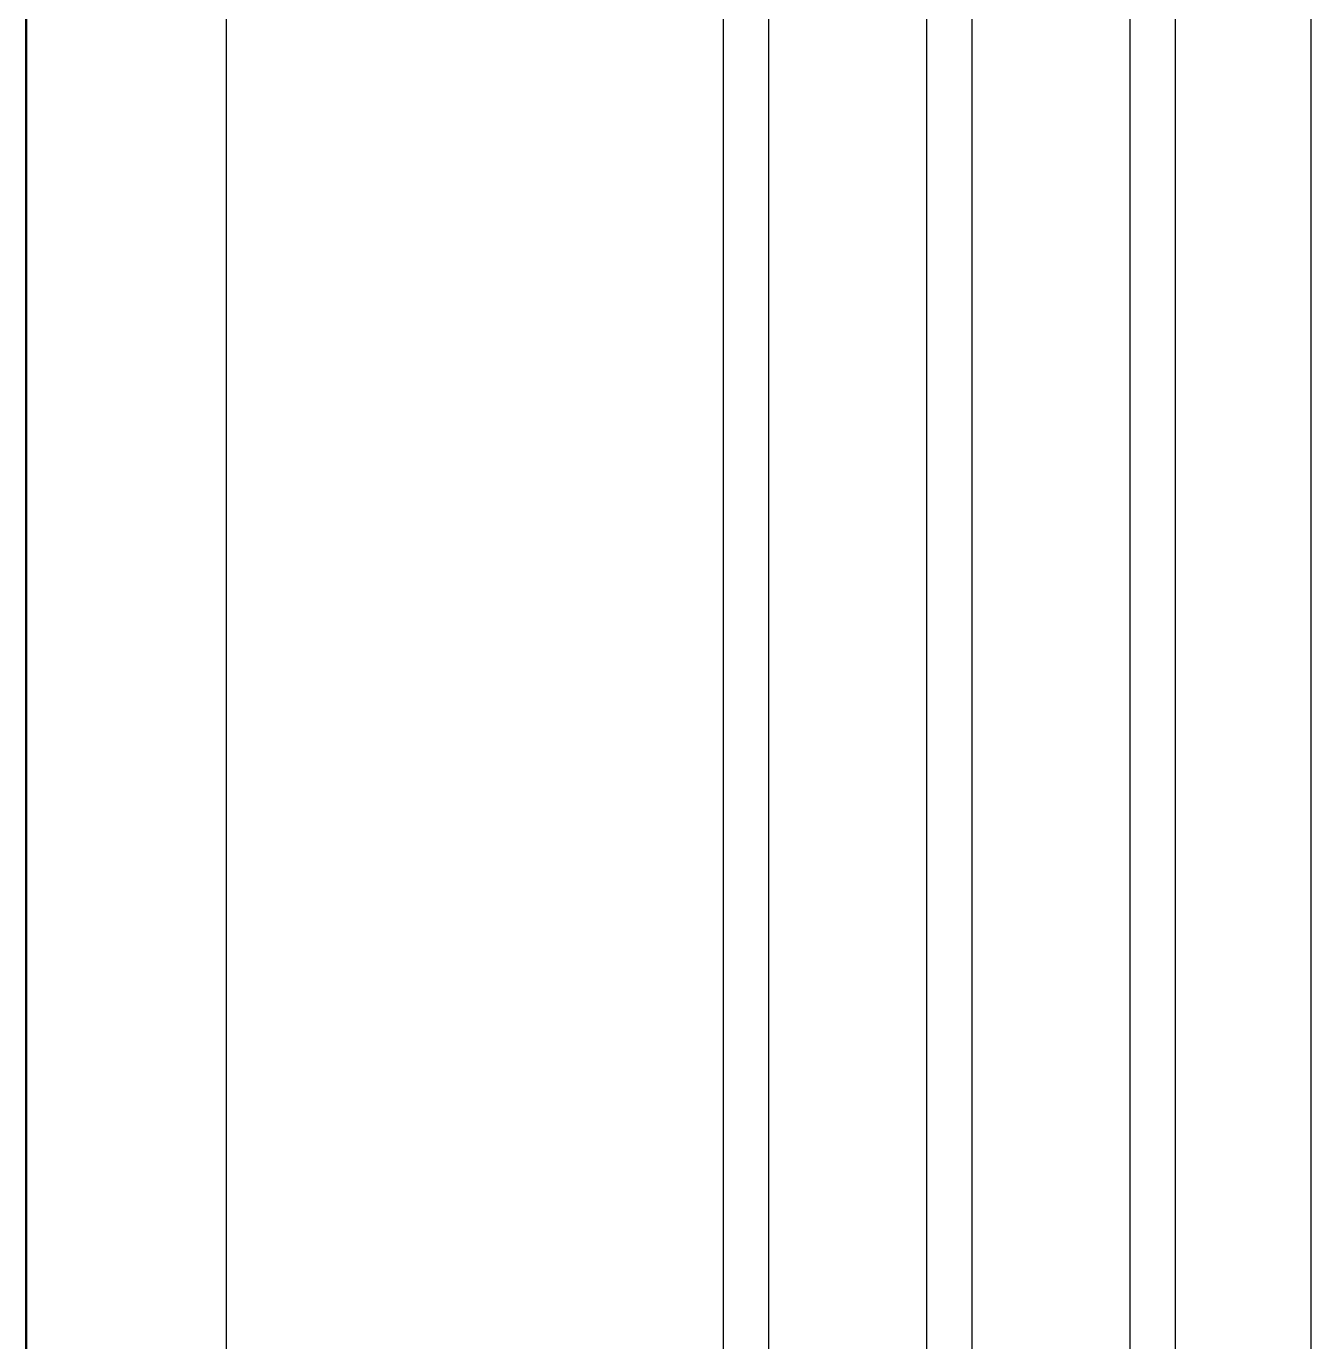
# Model space of a CAD drawing. Header units: centimetres. Extents: x 0.3 to 84.3, y 0.3 to 59.7.
# Drawn here: x 62.47 to 62.6974, y 13.4041 to 13.6369 of the extents above; entities that cross this region are included whole.
import ezdxf

# ---------------------------------------------------------------- set-up
doc = ezdxf.new("R2010")
doc.units = ezdxf.units.CM
for name, pattern in [('AUSGEZOGEN', [0]), ('LINIE_23', [0.79, 0.4, -0.13, 0, -0.13, 0, -0.13]), ('RAND', [44.45, 12.7, -6.35, 12.7, -6.35, 0, -6.35])]:
    doc.linetypes.add(name, pattern=pattern)
doc.layers.add('Bauachsen grob', color=7, linetype='RAND', lineweight=25)
doc.layers.add('Fenster', color=7, linetype='AUSGEZOGEN', lineweight=35)

msp = doc.modelspace()

# ---------------------------------------------------------------- linework, layer by layer
at = {"layer": 'Bauachsen grob', "color": 32, "linetype": 'LINIE_23', "lineweight": 50, "true_color": 0xc36e14}
msp.add_line((62.47, 1.394), (62.47, 57.974), dxfattribs=at)
at = {"layer": 'Fenster', "color": 7, "linetype": 'AUSGEZOGEN', "lineweight": 25}
for p, q in [((62.6974, 15.53837), (62.6974, 12.15822)), ((62.5054, 13.78609), (62.5054, 12.1626)), ((62.5934, 13.69926), (62.5934, 12.13463)), ((62.6014, 13.69926), (62.6014, 12.13463)), ((62.6294, 13.69926), (62.6294, 12.13463)), ((62.6374, 13.69926), (62.6374, 12.13463)), ((62.6654, 13.69926), (62.6654, 12.13463)), ((62.6734, 13.69926), (62.6734, 12.13463))]:
    msp.add_line(p, q, dxfattribs=at)

doc.saveas('drawing.dxf')
